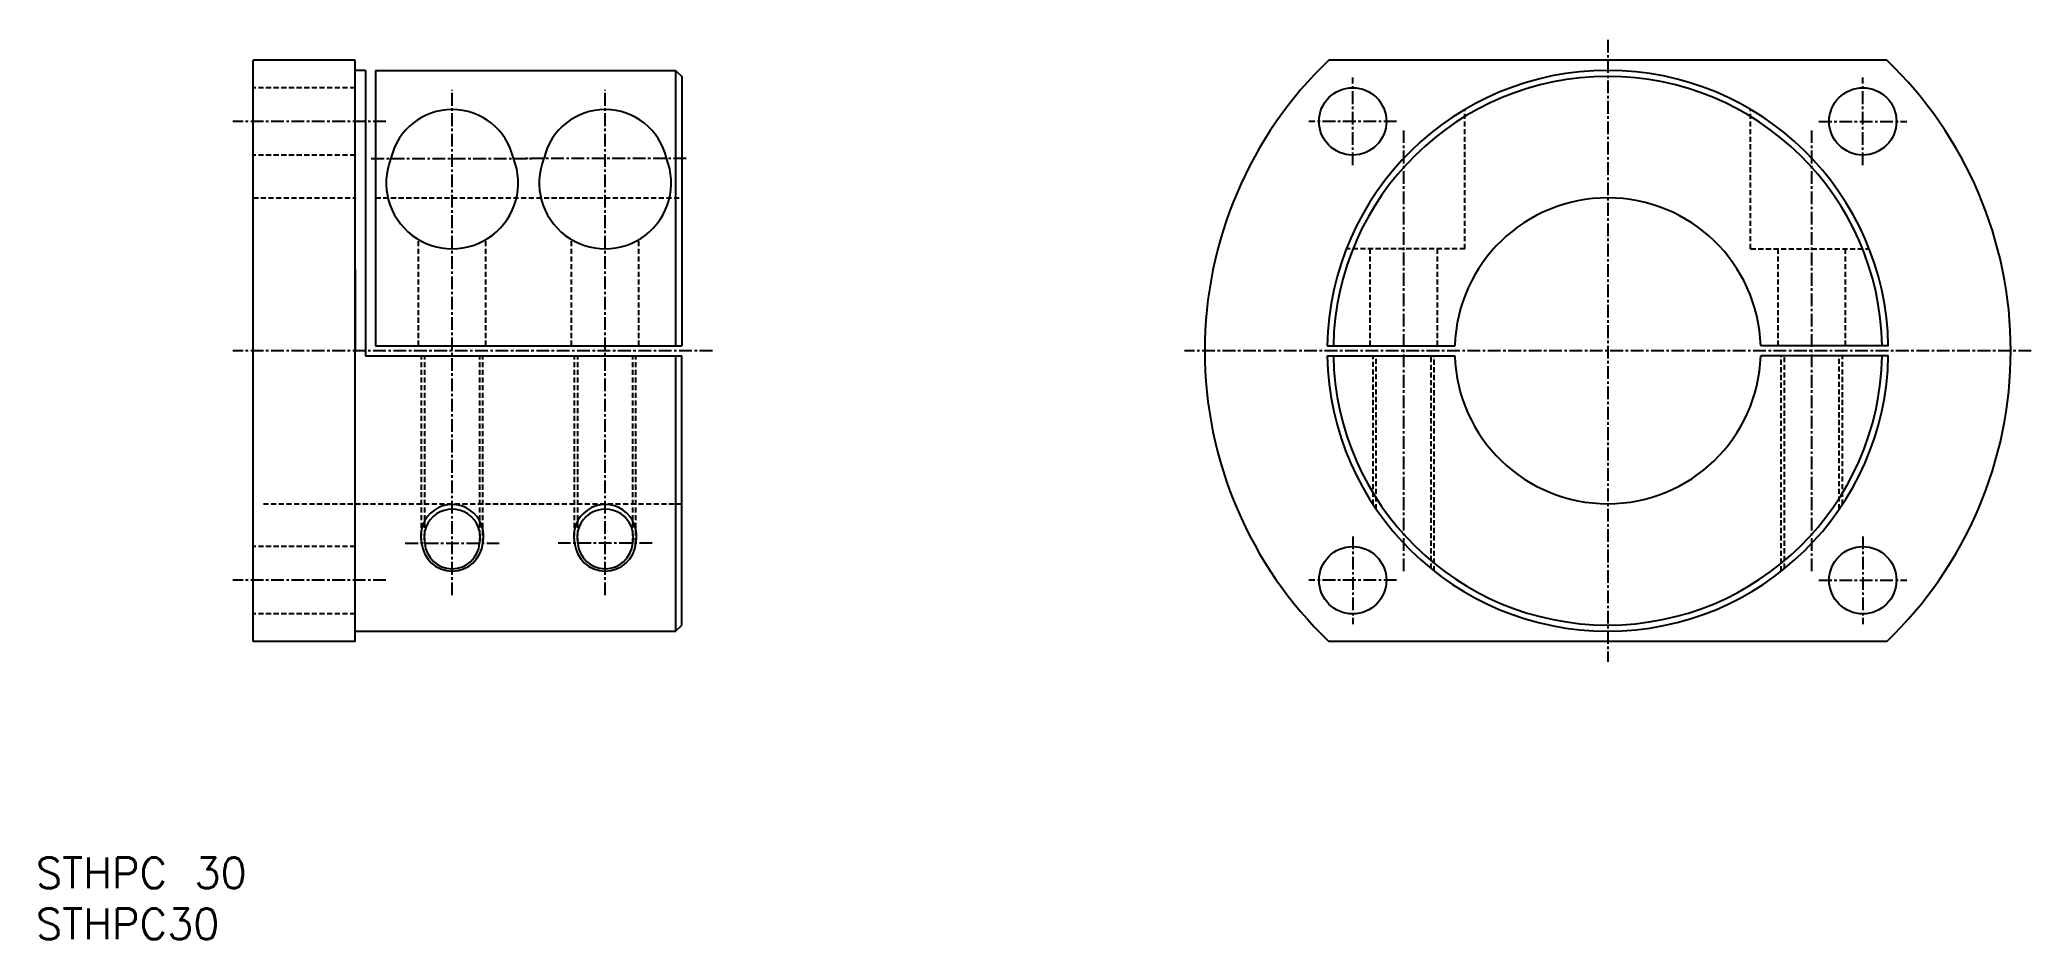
# Model space of a CAD drawing. Extents: x 48 to 244, y 47 to 135.
import ezdxf
from ezdxf.enums import TextEntityAlignment as Align

# ---------------------------------------------------------------- set-up
doc = ezdxf.new("R2010")
doc.units = 0
doc.linetypes.add('CENTER', pattern=[2, 1.25, -0.25, 0.25, -0.25])
doc.linetypes.add('DASHED', pattern=[0.75, 0.5, -0.25])
doc.layers.get('0').update_dxf_attribs({"linetype": 'CONTINUOUS'})
doc.layers.add('CENTER', color=1, linetype='CENTER')
doc.styles.get("Standard").update_dxf_attribs({"font": 'txt.shx', "bigfont": 'bigfont.shx'})

msp = doc.modelspace()

# ---------------------------------------------------------------- linework, layer by layer
at = {"color": 7, "linetype": 'CONTINUOUS'}
for p, q in [((69.24, 76.5), (69.24, 133.5)), ((79.24, 133.5), (69.24, 133.5)), ((79.24, 76.5), (79.24, 133.5)), ((229.35, 133.5), (174.65, 133.5)), ((80.24, 132.5), (79.24, 132.5)), ((80.24, 132.5), (80.24, 104.5)), ((81.24, 132.5), (81.24, 105.5)), ((81.24, 132.5), (110.64, 132.5)), ((110.64, 132.5), (110.64, 105.5)), ((110.64, 132.5), (111.24, 131.9)), ((111.24, 131.9), (111.24, 105.5)), ((79.24, 113), (79.24, 105)), ((81.24, 105.5), (111.24, 105.5)), ((174.5, 105.5), (187.01, 105.5)), ((229.5, 105.5), (216.99, 105.5)), ((79.24, 97), (79.24, 105)), ((80.24, 104.5), (111.24, 104.5)), ((110.64, 104.5), (110.64, 77.5)), ((111.24, 78.1), (111.24, 104.5)), ((174.5, 104.5), (187.01, 104.5)), ((229.5, 104.5), (216.99, 104.5)), ((110.64, 77.5), (111.24, 78.1)), ((79.24, 76.5), (69.24, 76.5)), ((79.24, 77.5), (110.64, 77.5)), ((229.35, 76.5), (174.65, 76.5))]:
    msp.add_line(p, q, dxfattribs=at)
at = {"color": 3, "linetype": 'DASHED'}
for p, q in [((79.24, 130.8), (69.24, 130.8)), ((188, 115), (188, 128.67)), ((216, 115), (216, 128.67)), ((79.24, 124.2), (69.24, 124.2)), ((69.24, 120), (79.24, 120)), ((81.24, 120), (111.24, 120)), ((85.44, 105.5), (85.44, 115.91)), ((92.04, 105.5), (92.04, 115.91)), ((100.44, 105.5), (100.44, 115.91)), ((107.04, 105.5), (107.04, 115.91)), ((188, 115), (176.38, 115)), ((178.7, 105.5), (178.7, 115)), ((185.3, 105.5), (185.3, 115)), ((216, 115), (227.62, 115)), ((218.7, 105.5), (218.7, 115)), ((225.3, 105.5), (225.3, 115)), ((85.74, 86.13), (85.74, 104.5)), ((86.05, 86.13), (86.05, 104.5)), ((91.44, 86.13), (91.44, 104.5)), ((91.74, 86.13), (91.74, 104.5)), ((100.74, 86.13), (100.74, 104.5)), ((101.05, 86.13), (101.05, 104.5)), ((106.44, 86.13), (106.44, 104.5)), ((106.74, 86.13), (106.74, 104.5)), ((179, 89.93), (179, 104.5)), ((179.31, 89.47), (179.31, 104.5)), ((184.69, 83.63), (184.69, 104.5)), ((185, 83.38), (185, 104.5)), ((219, 83.38), (219, 104.5)), ((219.31, 83.63), (219.31, 104.5)), ((224.69, 89.47), (224.69, 104.5)), ((225, 89.93), (225, 104.5)), ((70.24, 90), (111.24, 90)), ((79.24, 85.8), (69.24, 85.8)), ((79.24, 79.2), (69.24, 79.2))]:
    msp.add_line(p, q, dxfattribs=at)
at = {"color": 7, "linetype": 'CONTINUOUS'}
for centre in [(177, 127.5), (227, 127.5), (177, 82.5), (227, 82.5)]:
    msp.add_circle(centre, 3.3, dxfattribs=at)
for centre, radius, start, end in [((202, 105), 39.5, 133.82, 226.18), ((202, 105), 39.5, 313.82, 46.18), ((202, 105), 27.5, 1.0418, 178.9582), ((202, 105), 26.9, 1.065, 178.935), ((88.74, 122.52), 6.15, 12.7385, 167.2615), ((103.74, 122.52), 6.15, 12.7385, 167.2615), ((88.74, 121.47), 6.47, 158.1243, 21.8757), ((103.74, 121.47), 6.47, 158.1243, 21.8757), ((202, 105), 15, 1.9102, 178.0898), ((202, 105), 27.5, 181.0418, 358.9582), ((202, 105), 26.9, 181.065, 358.935), ((202, 105), 15, 181.9102, 358.0898), ((88.74, 86.71), 2.76, 347.7311, 192.2689), ((103.74, 86.71), 2.76, 347.7311, 192.2689), ((88.74, 86.33), 2.7, 184.3413, 355.6587), ((103.74, 86.33), 2.7, 184.3413, 355.6587)]:
    msp.add_arc(centre, radius, start, end, dxfattribs=at)
at = {"color": 3, "linetype": 'CONTINUOUS'}
for centre, radius, start, end in [((88.74, 86.84), 3.08, 346.5837, 193.4163), ((103.74, 86.84), 3.08, 346.5837, 193.4163), ((88.74, 86.4), 3.01, 185.1583, 354.8417), ((103.74, 86.4), 3.01, 185.1583, 354.8417)]:
    msp.add_arc(centre, radius, start, end, dxfattribs=at)
at = {"layer": 'CENTER', "color": 1, "linetype": 'CENTER'}
for p, q in [((202, 135.5), (202, 74.5)), ((177, 123.2), (177, 131.8)), ((227, 123.2), (227, 131.8)), ((88.74, 81.04), (88.74, 130.6)), ((103.74, 81.04), (103.74, 130.6)), ((82.24, 127.5), (67.24, 127.5)), ((181.3, 127.5), (172.7, 127.5)), ((222.7, 127.5), (231.3, 127.5)), ((182, 83.38), (182, 126.62)), ((222, 83.38), (222, 126.62)), ((80.81, 123.87), (96.68, 123.87)), ((111.68, 123.87), (95.81, 123.87)), ((114.24, 105), (67.24, 105)), ((243.5, 105), (160.5, 105)), ((84.14, 86.13), (93.35, 86.13)), ((108.35, 86.13), (99.14, 86.13)), ((177, 86.8), (177, 78.2)), ((227, 86.8), (227, 78.2)), ((82.24, 82.5), (67.24, 82.5)), ((181.3, 82.5), (172.7, 82.5)), ((222.7, 82.5), (231.3, 82.5))]:
    msp.add_line(p, q, dxfattribs=at)

# ---------------------------------------------------------------- texts
at = {"color": 7, "linetype": 'CONTINUOUS'}
for s, p in [('STHPC 30', (47.94, 53.79)), ('STHPC30', (47.94, 48.79))]:
    msp.add_text(s, height=3, dxfattribs=at).set_placement(p, align=Align.MIDDLE_LEFT)

doc.saveas('drawing.dxf')
